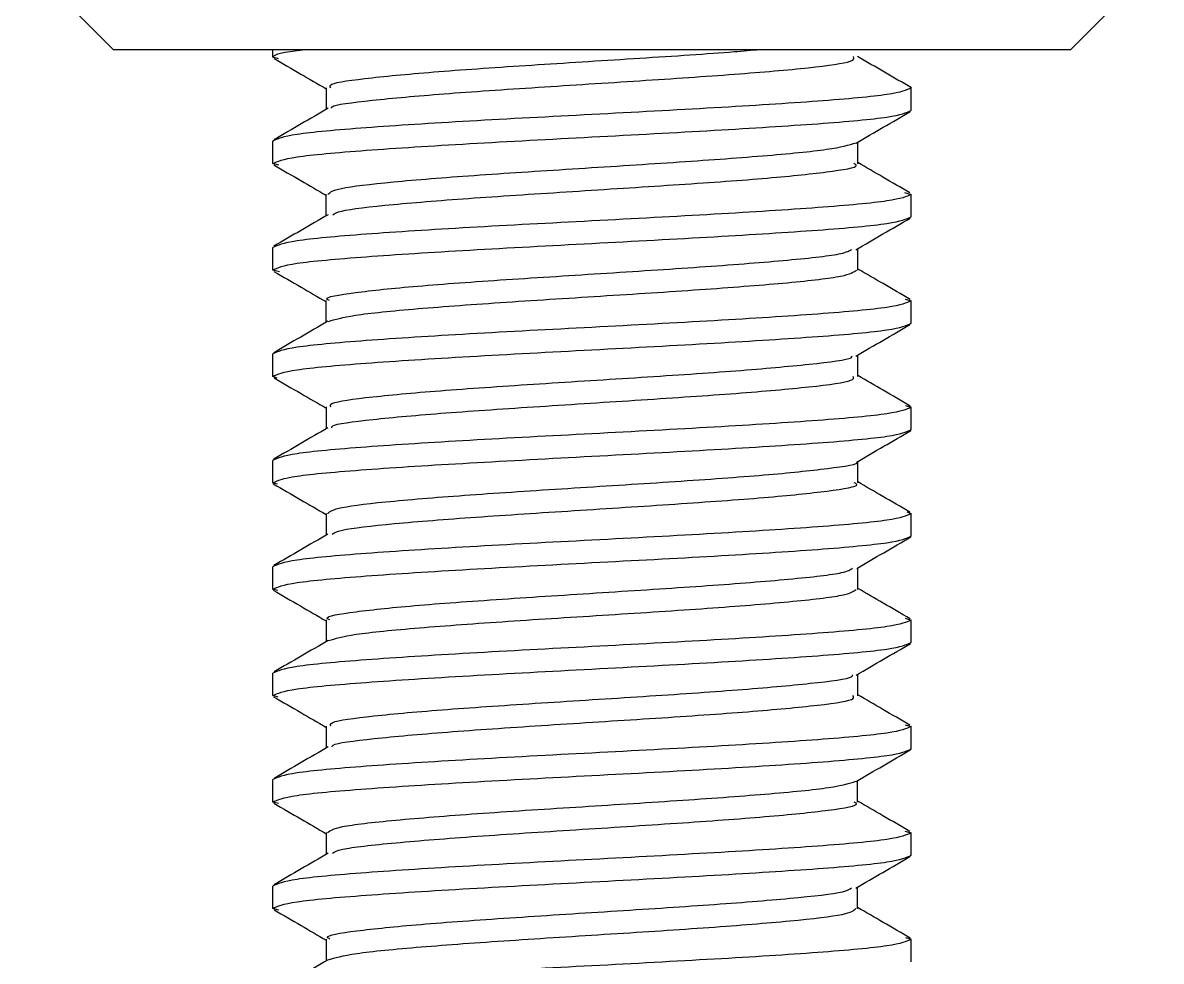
# Model space of a CAD drawing. Header units: millimetres. Extents: x 580 to 1174, y -1119 to -699.
# Drawn here: x 722.34 to 733.04, y -1013.09 to -1004.27 of the extents above; entities that cross this region are included whole.
import ezdxf

# ---------------------------------------------------------------- set-up
doc = ezdxf.new("R2010")
doc.units = ezdxf.units.MM
doc.header["$LTSCALE"] = 0.1
doc.layers.get('0').update_dxf_attribs({"lineweight": 13})

msp = doc.modelspace()

# ---------------------------------------------------------------- linework, layer by layer
at = {"color": 7, "linetype": 'Continuous', "lineweight": 25}
for p, q in [((723.187, -1004.522), (722.337, -1003.672)), ((723.187, -1004.522), (722.337, -1003.672)), ((732.187, -1004.522), (733.037, -1003.672)), ((732.187, -1004.522), (733.037, -1003.672)), ((723.187, -1004.522), (732.187, -1004.522)), ((723.187, -1004.522), (732.187, -1004.522)), ((724.687, -1004.595), (724.687, -1004.522)), ((724.687, -1004.595), (724.687, -1004.522)), ((724.74, -1004.609), (724.687, -1004.595)), ((724.74, -1004.609), (724.687, -1004.595)), ((725.189, -1004.882), (725.189, -1005.086)), ((725.189, -1004.882), (725.189, -1005.086)), ((730.687, -1005.095), (730.687, -1004.884)), ((730.687, -1005.095), (730.687, -1004.884)), ((724.687, -1005.595), (724.687, -1005.384)), ((724.687, -1005.595), (724.687, -1005.384)), ((730.187, -1005.596), (730.187, -1005.392)), ((730.187, -1005.596), (730.187, -1005.392)), ((724.744, -1005.61), (724.687, -1005.595)), ((724.744, -1005.61), (724.687, -1005.595)), ((725.187, -1005.882), (725.187, -1006.086)), ((725.187, -1005.882), (725.187, -1006.086)), ((730.624, -1005.866), (730.687, -1005.884)), ((730.624, -1005.866), (730.687, -1005.884)), ((730.687, -1006.095), (730.687, -1005.884)), ((730.687, -1006.095), (730.687, -1005.884)), ((724.687, -1006.595), (724.687, -1006.384)), ((724.687, -1006.595), (724.687, -1006.384)), ((730.187, -1006.597), (730.187, -1006.392)), ((730.187, -1006.597), (730.187, -1006.392)), ((724.75, -1006.612), (724.687, -1006.595)), ((724.75, -1006.612), (724.687, -1006.595)), ((730.63, -1006.868), (730.687, -1006.884)), ((730.63, -1006.868), (730.687, -1006.884)), ((725.187, -1006.883), (725.187, -1007.087)), ((725.187, -1006.883), (725.187, -1007.087)), ((730.687, -1007.095), (730.687, -1006.884)), ((730.687, -1007.095), (730.687, -1006.884)), ((724.687, -1007.595), (724.687, -1007.384)), ((724.687, -1007.595), (724.687, -1007.384)), ((730.186, -1007.597), (730.186, -1007.393)), ((730.186, -1007.597), (730.186, -1007.393)), ((724.729, -1007.612), (724.687, -1007.595)), ((724.729, -1007.612), (724.687, -1007.595)), ((725.189, -1007.882), (725.189, -1008.087)), ((725.189, -1007.882), (725.189, -1008.087)), ((730.635, -1007.869), (730.687, -1007.884)), ((730.635, -1007.869), (730.687, -1007.884)), ((730.687, -1008.095), (730.687, -1007.884)), ((730.687, -1008.095), (730.687, -1007.884)), ((724.687, -1008.595), (724.687, -1008.384)), ((724.687, -1008.595), (724.687, -1008.384)), ((730.187, -1008.596), (730.187, -1008.392)), ((730.187, -1008.596), (730.187, -1008.392)), ((724.732, -1008.607), (724.687, -1008.595)), ((724.732, -1008.607), (724.687, -1008.595)), ((725.188, -1008.883), (725.188, -1009.087)), ((725.188, -1008.883), (725.188, -1009.087)), ((730.645, -1008.867), (730.687, -1008.884)), ((730.645, -1008.867), (730.687, -1008.884)), ((730.687, -1009.095), (730.687, -1008.884)), ((730.687, -1009.095), (730.687, -1008.884)), ((724.687, -1009.595), (724.687, -1009.384)), ((724.687, -1009.595), (724.687, -1009.384)), ((730.186, -1009.597), (730.186, -1009.393)), ((730.186, -1009.597), (730.186, -1009.393)), ((724.734, -1009.608), (724.687, -1009.595)), ((724.734, -1009.608), (724.687, -1009.595)), ((725.189, -1009.883), (725.189, -1010.087)), ((725.189, -1009.883), (725.189, -1010.087)), ((730.631, -1009.868), (730.687, -1009.884)), ((730.631, -1009.868), (730.687, -1009.884)), ((730.687, -1010.095), (730.687, -1009.884)), ((730.687, -1010.095), (730.687, -1009.884)), ((724.687, -1010.595), (724.687, -1010.384)), ((724.687, -1010.595), (724.687, -1010.384)), ((730.185, -1010.596), (730.185, -1010.393)), ((730.185, -1010.596), (730.185, -1010.393)), ((724.739, -1010.609), (724.687, -1010.595)), ((724.739, -1010.609), (724.687, -1010.595)), ((725.19, -1010.883), (725.19, -1011.086)), ((725.19, -1010.883), (725.19, -1011.086)), ((730.63, -1010.868), (730.687, -1010.884)), ((730.63, -1010.868), (730.687, -1010.884)), ((730.687, -1011.095), (730.687, -1010.884)), ((730.687, -1011.095), (730.687, -1010.884)), ((724.687, -1011.595), (724.687, -1011.384)), ((724.687, -1011.595), (724.687, -1011.384)), ((730.184, -1011.597), (730.184, -1011.393)), ((730.184, -1011.597), (730.184, -1011.393)), ((724.74, -1011.609), (724.687, -1011.595)), ((724.74, -1011.609), (724.687, -1011.595)), ((725.19, -1011.882), (725.19, -1012.086)), ((725.19, -1011.882), (725.19, -1012.086)), ((730.629, -1011.868), (730.687, -1011.884)), ((730.629, -1011.868), (730.687, -1011.884)), ((730.687, -1012.095), (730.687, -1011.884)), ((730.687, -1012.095), (730.687, -1011.884)), ((724.687, -1012.595), (724.687, -1012.384)), ((724.687, -1012.595), (724.687, -1012.384)), ((730.184, -1012.597), (730.184, -1012.393)), ((730.184, -1012.597), (730.184, -1012.393)), ((724.745, -1012.611), (724.687, -1012.595)), ((724.745, -1012.611), (724.687, -1012.595)), ((725.19, -1012.882), (725.19, -1013.086)), ((725.19, -1012.882), (725.19, -1013.086)), ((730.635, -1012.869), (730.687, -1012.884)), ((730.635, -1012.869), (730.687, -1012.884)), ((730.687, -1013.095), (730.687, -1012.884)), ((730.687, -1013.095), (730.687, -1012.884))]:
    msp.add_line(p, q, dxfattribs=at)
for points, knots in [([(724.687, -1004.595), (724.703, -1004.574), (724.722, -1004.55), (724.989, -1004.525), (725.029, -1004.522)], [0, 0, 0, 0, 0.851942, 1, 1, 1, 1]), ([(724.687, -1004.595), (724.703, -1004.574), (724.722, -1004.55), (724.989, -1004.525), (725.029, -1004.522)], [0, 0, 0, 0, 0.851942, 1, 1, 1, 1]), ([(724.696, -1004.606), (724.781, -1004.655), (724.945, -1004.75), (725.109, -1004.846), (725.189, -1004.892)], [0, 0, 0, 0, 0.517583, 1, 1, 1, 1]), ([(724.696, -1004.606), (724.781, -1004.655), (724.945, -1004.75), (725.109, -1004.846), (725.189, -1004.892)], [0, 0, 0, 0, 0.517583, 1, 1, 1, 1]), ([(725.233, -1004.883), (725.225, -1004.871), (725.204, -1004.84), (725.583, -1004.788), (726.258, -1004.726), (727.172, -1004.665), (728.137, -1004.604), (728.886, -1004.556), (729.187, -1004.529), (729.265, -1004.522)], [0, 0, 0, 0, 0.093586, 0.263252, 0.432798, 0.602405, 0.772014, 0.941568, 1, 1, 1, 1]), ([(725.233, -1004.883), (725.225, -1004.871), (725.204, -1004.84), (725.583, -1004.788), (726.258, -1004.726), (727.172, -1004.665), (728.137, -1004.604), (728.886, -1004.556), (729.187, -1004.529), (729.265, -1004.522)], [0, 0, 0, 0, 0.093586, 0.263252, 0.432798, 0.602405, 0.772014, 0.941568, 1, 1, 1, 1]), ([(725.24, -1005.075), (725.239, -1005.07), (725.233, -1005.045), (725.593, -1005), (726.257, -1004.939), (727.17, -1004.878), (728.146, -1004.816), (729.058, -1004.755), (729.764, -1004.694), (730.161, -1004.639), (730.151, -1004.604), (730.146, -1004.589)], [0, 0, 0, 0, 0.028487, 0.154564, 0.280552, 0.406584, 0.532619, 0.658613, 0.784688, 0.910637, 1, 1, 1, 1]), ([(725.24, -1005.075), (725.239, -1005.07), (725.233, -1005.045), (725.593, -1005), (726.257, -1004.939), (727.17, -1004.878), (728.146, -1004.816), (729.058, -1004.755), (729.764, -1004.694), (730.161, -1004.639), (730.151, -1004.604), (730.146, -1004.589)], [0, 0, 0, 0, 0.028487, 0.154564, 0.280552, 0.406584, 0.532619, 0.658613, 0.784688, 0.910637, 1, 1, 1, 1]), ([(730.69, -1004.883), (730.605, -1004.834), (730.436, -1004.736), (730.267, -1004.638), (730.183, -1004.589)], [0, 0, 0, 0, 0.500047, 1, 1, 1, 1]), ([(730.69, -1004.883), (730.605, -1004.834), (730.436, -1004.736), (730.267, -1004.638), (730.183, -1004.589)], [0, 0, 0, 0, 0.500047, 1, 1, 1, 1]), ([(730.687, -1004.884), (730.642, -1004.905), (730.552, -1004.946), (729.858, -1005.009), (728.867, -1005.071), (727.687, -1005.134), (726.508, -1005.196), (725.516, -1005.259), (724.823, -1005.321), (724.732, -1005.363), (724.687, -1005.384)], [0, 0, 0, 0, 0.125, 0.25, 0.375, 0.5, 0.625, 0.75, 0.875, 1, 1, 1, 1]), ([(730.687, -1004.884), (730.642, -1004.905), (730.552, -1004.946), (729.858, -1005.009), (728.867, -1005.071), (727.687, -1005.134), (726.508, -1005.196), (725.516, -1005.259), (724.823, -1005.321), (724.732, -1005.363), (724.687, -1005.384)], [0, 0, 0, 0, 0.125, 0.25, 0.375, 0.5, 0.625, 0.75, 0.875, 1, 1, 1, 1]), ([(724.687, -1005.595), (724.732, -1005.574), (724.823, -1005.532), (725.516, -1005.47), (726.508, -1005.407), (727.687, -1005.345), (728.867, -1005.282), (729.858, -1005.22), (730.552, -1005.157), (730.642, -1005.116), (730.687, -1005.095)], [0, 0, 0, 0, 0.125, 0.25, 0.375, 0.5, 0.625, 0.75, 0.875, 1, 1, 1, 1]), ([(724.687, -1005.595), (724.732, -1005.574), (724.823, -1005.532), (725.516, -1005.47), (726.508, -1005.407), (727.687, -1005.345), (728.867, -1005.282), (729.858, -1005.22), (730.552, -1005.157), (730.642, -1005.116), (730.687, -1005.095)], [0, 0, 0, 0, 0.125, 0.25, 0.375, 0.5, 0.625, 0.75, 0.875, 1, 1, 1, 1]), ([(725.208, -1005.074), (725.123, -1005.124), (724.954, -1005.222), (724.784, -1005.321), (724.699, -1005.37)], [0, 0, 0, 0, 0.499836, 1, 1, 1, 1]), ([(725.208, -1005.074), (725.123, -1005.124), (724.954, -1005.222), (724.784, -1005.321), (724.699, -1005.37)], [0, 0, 0, 0, 0.499836, 1, 1, 1, 1]), ([(730.169, -1005.402), (730.254, -1005.353), (730.424, -1005.254), (730.594, -1005.155), (730.679, -1005.106)], [0, 0, 0, 0, 0.499782, 1, 1, 1, 1]), ([(730.169, -1005.402), (730.254, -1005.353), (730.424, -1005.254), (730.594, -1005.155), (730.679, -1005.106)], [0, 0, 0, 0, 0.499782, 1, 1, 1, 1]), ([(725.205, -1005.882), (725.227, -1005.864), (725.275, -1005.826), (725.778, -1005.767), (726.553, -1005.705), (727.497, -1005.645), (728.471, -1005.583), (729.324, -1005.522), (729.961, -1005.461), (730.101, -1005.42), (730.17, -1005.4)], [0, 0, 0, 0, 0.112119, 0.239293, 0.366164, 0.493358, 0.62021, 0.747416, 0.874259, 1, 1, 1, 1]), ([(725.205, -1005.882), (725.227, -1005.864), (725.275, -1005.826), (725.778, -1005.767), (726.553, -1005.705), (727.497, -1005.645), (728.471, -1005.583), (729.324, -1005.522), (729.961, -1005.461), (730.101, -1005.42), (730.17, -1005.4)], [0, 0, 0, 0, 0.112119, 0.239293, 0.366164, 0.493358, 0.62021, 0.747416, 0.874259, 1, 1, 1, 1]), ([(724.696, -1005.607), (724.781, -1005.656), (724.945, -1005.751), (725.109, -1005.846), (725.187, -1005.892)], [0, 0, 0, 0, 0.519301, 1, 1, 1, 1]), ([(724.696, -1005.607), (724.781, -1005.656), (724.945, -1005.751), (725.109, -1005.846), (725.187, -1005.892)], [0, 0, 0, 0, 0.519301, 1, 1, 1, 1]), ([(725.251, -1006.076), (725.269, -1006.064), (725.316, -1006.032), (725.784, -1005.979), (726.552, -1005.918), (727.499, -1005.857), (728.468, -1005.795), (729.332, -1005.735), (729.928, -1005.673), (730.209, -1005.627), (730.159, -1005.6), (730.148, -1005.595)], [0, 0, 0, 0, 0.0733661, 0.2007019, 0.3277345, 0.4550908, 0.582104, 0.709472, 0.8364766, 0.963847, 1, 1, 1, 1]), ([(725.251, -1006.076), (725.269, -1006.064), (725.316, -1006.032), (725.784, -1005.979), (726.552, -1005.918), (727.499, -1005.857), (728.468, -1005.795), (729.332, -1005.735), (729.928, -1005.673), (730.209, -1005.627), (730.159, -1005.6), (730.148, -1005.595)], [0, 0, 0, 0, 0.0733661, 0.2007019, 0.3277345, 0.4550908, 0.582104, 0.709472, 0.8364766, 0.963847, 1, 1, 1, 1]), ([(730.676, -1005.87), (730.591, -1005.821), (730.428, -1005.726), (730.265, -1005.631), (730.187, -1005.586)], [0, 0, 0, 0, 0.520791, 1, 1, 1, 1]), ([(730.676, -1005.87), (730.591, -1005.821), (730.428, -1005.726), (730.265, -1005.631), (730.187, -1005.586)], [0, 0, 0, 0, 0.520791, 1, 1, 1, 1]), ([(730.687, -1005.884), (730.642, -1005.905), (730.552, -1005.946), (729.858, -1006.009), (728.867, -1006.071), (727.687, -1006.134), (726.508, -1006.196), (725.516, -1006.259), (724.823, -1006.321), (724.732, -1006.363), (724.687, -1006.384)], [0, 0, 0, 0, 0.125, 0.25, 0.375, 0.5, 0.625, 0.75, 0.875, 1, 1, 1, 1]), ([(730.687, -1005.884), (730.642, -1005.905), (730.552, -1005.946), (729.858, -1006.009), (728.867, -1006.071), (727.687, -1006.134), (726.508, -1006.196), (725.516, -1006.259), (724.823, -1006.321), (724.732, -1006.363), (724.687, -1006.384)], [0, 0, 0, 0, 0.125, 0.25, 0.375, 0.5, 0.625, 0.75, 0.875, 1, 1, 1, 1]), ([(724.687, -1006.595), (724.732, -1006.574), (724.823, -1006.532), (725.516, -1006.47), (726.508, -1006.407), (727.687, -1006.345), (728.867, -1006.282), (729.858, -1006.22), (730.552, -1006.157), (730.642, -1006.116), (730.687, -1006.095)], [0, 0, 0, 0, 0.125, 0.25, 0.375, 0.5, 0.625, 0.75, 0.875, 1, 1, 1, 1]), ([(724.687, -1006.595), (724.732, -1006.574), (724.823, -1006.532), (725.516, -1006.47), (726.508, -1006.407), (727.687, -1006.345), (728.867, -1006.282), (729.858, -1006.22), (730.552, -1006.157), (730.642, -1006.116), (730.687, -1006.095)], [0, 0, 0, 0, 0.125, 0.25, 0.375, 0.5, 0.625, 0.75, 0.875, 1, 1, 1, 1]), ([(725.207, -1006.075), (725.123, -1006.124), (724.953, -1006.223), (724.783, -1006.321), (724.697, -1006.371)], [0, 0, 0, 0, 0.499805, 1, 1, 1, 1]), ([(725.207, -1006.075), (725.123, -1006.124), (724.953, -1006.223), (724.783, -1006.321), (724.697, -1006.371)], [0, 0, 0, 0, 0.499805, 1, 1, 1, 1]), ([(730.167, -1006.404), (730.252, -1006.354), (730.422, -1006.256), (730.592, -1006.157), (730.677, -1006.108)], [0, 0, 0, 0, 0.499796, 1, 1, 1, 1]), ([(730.167, -1006.404), (730.252, -1006.354), (730.422, -1006.256), (730.592, -1006.157), (730.677, -1006.108)], [0, 0, 0, 0, 0.499796, 1, 1, 1, 1]), ([(725.22, -1006.883), (725.21, -1006.878), (725.155, -1006.853), (725.427, -1006.807), (726.005, -1006.746), (726.863, -1006.685), (727.831, -1006.624), (728.782, -1006.563), (729.564, -1006.501), (730.048, -1006.448), (730.106, -1006.414), (730.128, -1006.402)], [0, 0, 0, 0, 0.030462, 0.157704, 0.284623, 0.411844, 0.538792, 0.665985, 0.79297, 0.920128, 1, 1, 1, 1]), ([(725.22, -1006.883), (725.21, -1006.878), (725.155, -1006.853), (725.427, -1006.807), (726.005, -1006.746), (726.863, -1006.685), (727.831, -1006.624), (728.782, -1006.563), (729.564, -1006.501), (730.048, -1006.448), (730.106, -1006.414), (730.128, -1006.402)], [0, 0, 0, 0, 0.030462, 0.157704, 0.284623, 0.411844, 0.538792, 0.665985, 0.79297, 0.920128, 1, 1, 1, 1]), ([(724.698, -1006.608), (724.783, -1006.658), (724.946, -1006.752), (725.109, -1006.847), (725.187, -1006.892)], [0, 0, 0, 0, 0.52129, 1, 1, 1, 1]), ([(724.698, -1006.608), (724.783, -1006.658), (724.946, -1006.752), (725.109, -1006.847), (725.187, -1006.892)], [0, 0, 0, 0, 0.52129, 1, 1, 1, 1]), ([(725.211, -1007.078), (725.273, -1007.059), (725.401, -1007.019), (726.016, -1006.958), (726.861, -1006.897), (727.832, -1006.836), (728.78, -1006.775), (729.566, -1006.714), (730.088, -1006.654), (730.147, -1006.614), (730.176, -1006.595)], [0, 0, 0, 0, 0.1209621, 0.2475749, 0.3744897, 0.5011317, 0.628018, 0.754697, 0.8815481, 1, 1, 1, 1]), ([(725.211, -1007.078), (725.273, -1007.059), (725.401, -1007.019), (726.016, -1006.958), (726.861, -1006.897), (727.832, -1006.836), (728.78, -1006.775), (729.566, -1006.714), (730.088, -1006.654), (730.147, -1006.614), (730.176, -1006.595)], [0, 0, 0, 0, 0.1209621, 0.2475749, 0.3744897, 0.5011317, 0.628018, 0.754697, 0.8815481, 1, 1, 1, 1]), ([(730.678, -1006.872), (730.593, -1006.822), (730.43, -1006.727), (730.266, -1006.632), (730.187, -1006.587)], [0, 0, 0, 0, 0.519525, 1, 1, 1, 1]), ([(730.678, -1006.872), (730.593, -1006.822), (730.43, -1006.727), (730.266, -1006.632), (730.187, -1006.587)], [0, 0, 0, 0, 0.519525, 1, 1, 1, 1]), ([(730.687, -1006.884), (730.642, -1006.905), (730.552, -1006.946), (729.858, -1007.009), (728.867, -1007.071), (727.687, -1007.134), (726.508, -1007.196), (725.516, -1007.259), (724.823, -1007.321), (724.732, -1007.363), (724.687, -1007.384)], [0, 0, 0, 0, 0.125, 0.25, 0.375, 0.5, 0.625, 0.75, 0.875, 1, 1, 1, 1]), ([(730.687, -1006.884), (730.642, -1006.905), (730.552, -1006.946), (729.858, -1007.009), (728.867, -1007.071), (727.687, -1007.134), (726.508, -1007.196), (725.516, -1007.259), (724.823, -1007.321), (724.732, -1007.363), (724.687, -1007.384)], [0, 0, 0, 0, 0.125, 0.25, 0.375, 0.5, 0.625, 0.75, 0.875, 1, 1, 1, 1]), ([(725.205, -1007.077), (725.12, -1007.126), (724.95, -1007.225), (724.78, -1007.323), (724.695, -1007.373)], [0, 0, 0, 0, 0.499783, 1, 1, 1, 1]), ([(725.205, -1007.077), (725.12, -1007.126), (724.95, -1007.225), (724.78, -1007.323), (724.695, -1007.373)], [0, 0, 0, 0, 0.499783, 1, 1, 1, 1]), ([(724.687, -1007.595), (724.732, -1007.574), (724.823, -1007.533), (725.516, -1007.47), (726.508, -1007.407), (727.687, -1007.345), (728.867, -1007.282), (729.858, -1007.22), (730.552, -1007.157), (730.642, -1007.116), (730.687, -1007.095)], [0, 0, 0, 0, 0.125, 0.25, 0.375, 0.5, 0.625, 0.75, 0.875, 1, 1, 1, 1]), ([(724.687, -1007.595), (724.732, -1007.574), (724.823, -1007.533), (725.516, -1007.47), (726.508, -1007.407), (727.687, -1007.345), (728.867, -1007.282), (729.858, -1007.22), (730.552, -1007.157), (730.642, -1007.116), (730.687, -1007.095)], [0, 0, 0, 0, 0.125, 0.25, 0.375, 0.5, 0.625, 0.75, 0.875, 1, 1, 1, 1]), ([(730.166, -1007.404), (730.251, -1007.355), (730.421, -1007.256), (730.591, -1007.158), (730.676, -1007.109)], [0, 0, 0, 0, 0.499835, 1, 1, 1, 1]), ([(730.166, -1007.404), (730.251, -1007.355), (730.421, -1007.256), (730.591, -1007.158), (730.676, -1007.109)], [0, 0, 0, 0, 0.499835, 1, 1, 1, 1]), ([(725.232, -1007.883), (725.227, -1007.871), (725.212, -1007.839), (725.585, -1007.787), (726.277, -1007.725), (727.183, -1007.664), (728.161, -1007.603), (729.079, -1007.542), (729.76, -1007.48), (730.132, -1007.434), (730.132, -1007.408), (730.132, -1007.403)], [0, 0, 0, 0, 0.0728733, 0.2003855, 0.3278528, 0.45541, 0.5828336, 0.7104286, 0.8378116, 0.9654386, 1, 1, 1, 1]), ([(725.232, -1007.883), (725.227, -1007.871), (725.212, -1007.839), (725.585, -1007.787), (726.277, -1007.725), (727.183, -1007.664), (728.161, -1007.603), (729.079, -1007.542), (729.76, -1007.48), (730.132, -1007.434), (730.132, -1007.408), (730.132, -1007.403)], [0, 0, 0, 0, 0.0728733, 0.2003855, 0.3278528, 0.45541, 0.5828336, 0.7104286, 0.8378116, 0.9654386, 1, 1, 1, 1]), ([(724.699, -1007.609), (724.784, -1007.658), (724.947, -1007.753), (725.11, -1007.847), (725.189, -1007.893)], [0, 0, 0, 0, 0.519992, 1, 1, 1, 1]), ([(724.699, -1007.609), (724.784, -1007.658), (724.947, -1007.753), (725.11, -1007.847), (725.189, -1007.893)], [0, 0, 0, 0, 0.519992, 1, 1, 1, 1]), ([(725.242, -1008.078), (725.241, -1008.072), (725.238, -1008.046), (725.593, -1007.999), (726.276, -1007.938), (727.184, -1007.877), (728.161, -1007.815), (729.076, -1007.754), (729.766, -1007.693), (730.159, -1007.64), (730.146, -1007.607), (730.141, -1007.595)], [0, 0, 0, 0, 0.037057, 0.163836, 0.29057, 0.417393, 0.544083, 0.670944, 0.797594, 0.924487, 1, 1, 1, 1]), ([(725.242, -1008.078), (725.241, -1008.072), (725.238, -1008.046), (725.593, -1007.999), (726.276, -1007.938), (727.184, -1007.877), (728.161, -1007.815), (729.076, -1007.754), (729.766, -1007.693), (730.159, -1007.64), (730.146, -1007.607), (730.141, -1007.595)], [0, 0, 0, 0, 0.037057, 0.163836, 0.29057, 0.417393, 0.544083, 0.670944, 0.797594, 0.924487, 1, 1, 1, 1]), ([(730.679, -1007.873), (730.594, -1007.824), (730.43, -1007.728), (730.266, -1007.633), (730.186, -1007.587)], [0, 0, 0, 0, 0.517521, 1, 1, 1, 1]), ([(730.679, -1007.873), (730.594, -1007.824), (730.43, -1007.728), (730.266, -1007.633), (730.186, -1007.587)], [0, 0, 0, 0, 0.517521, 1, 1, 1, 1]), ([(730.687, -1007.884), (730.642, -1007.905), (730.552, -1007.946), (729.858, -1008.009), (728.867, -1008.071), (727.687, -1008.134), (726.508, -1008.196), (725.516, -1008.259), (724.823, -1008.321), (724.732, -1008.363), (724.687, -1008.384)], [0, 0, 0, 0, 0.125, 0.25, 0.375, 0.5, 0.625, 0.75, 0.875, 1, 1, 1, 1]), ([(730.687, -1007.884), (730.642, -1007.905), (730.552, -1007.946), (729.858, -1008.009), (728.867, -1008.071), (727.687, -1008.134), (726.508, -1008.196), (725.516, -1008.259), (724.823, -1008.321), (724.732, -1008.363), (724.687, -1008.384)], [0, 0, 0, 0, 0.125, 0.25, 0.375, 0.5, 0.625, 0.75, 0.875, 1, 1, 1, 1]), ([(724.687, -1008.595), (724.732, -1008.574), (724.823, -1008.532), (725.516, -1008.47), (726.508, -1008.408), (727.687, -1008.345), (728.867, -1008.282), (729.858, -1008.22), (730.552, -1008.157), (730.642, -1008.116), (730.687, -1008.095)], [0, 0, 0, 0, 0.125, 0.25, 0.375, 0.5, 0.625, 0.75, 0.875, 1, 1, 1, 1]), ([(724.687, -1008.595), (724.732, -1008.574), (724.823, -1008.532), (725.516, -1008.47), (726.508, -1008.408), (727.687, -1008.345), (728.867, -1008.282), (729.858, -1008.22), (730.552, -1008.157), (730.642, -1008.116), (730.687, -1008.095)], [0, 0, 0, 0, 0.125, 0.25, 0.375, 0.5, 0.625, 0.75, 0.875, 1, 1, 1, 1]), ([(725.205, -1008.077), (725.12, -1008.127), (724.951, -1008.225), (724.781, -1008.324), (724.696, -1008.373)], [0, 0, 0, 0, 0.49978, 1, 1, 1, 1]), ([(725.205, -1008.077), (725.12, -1008.127), (724.951, -1008.225), (724.781, -1008.324), (724.696, -1008.373)], [0, 0, 0, 0, 0.49978, 1, 1, 1, 1]), ([(730.175, -1008.4), (730.26, -1008.35), (730.429, -1008.252), (730.599, -1008.153), (730.684, -1008.104)], [0, 0, 0, 0, 0.499842, 1, 1, 1, 1]), ([(730.175, -1008.4), (730.26, -1008.35), (730.429, -1008.252), (730.599, -1008.153), (730.684, -1008.104)], [0, 0, 0, 0, 0.499842, 1, 1, 1, 1]), ([(725.2, -1008.883), (725.225, -1008.864), (725.277, -1008.825), (725.788, -1008.766), (726.569, -1008.704), (727.517, -1008.643), (728.484, -1008.582), (729.353, -1008.521), (729.924, -1008.46), (730.207, -1008.419), (730.176, -1008.398), (730.176, -1008.398)], [0, 0, 0, 0, 0.115988, 0.242, 0.368145, 0.4942, 0.6203, 0.746402, 0.872464, 0.998605, 1, 1, 1, 1]), ([(725.2, -1008.883), (725.225, -1008.864), (725.277, -1008.825), (725.788, -1008.766), (726.569, -1008.704), (727.517, -1008.643), (728.484, -1008.582), (729.353, -1008.521), (729.924, -1008.46), (730.207, -1008.419), (730.176, -1008.398), (730.176, -1008.398)], [0, 0, 0, 0, 0.115988, 0.242, 0.368145, 0.4942, 0.6203, 0.746402, 0.872464, 0.998605, 1, 1, 1, 1]), ([(724.69, -1008.603), (724.775, -1008.653), (724.941, -1008.749), (725.107, -1008.845), (725.188, -1008.893)], [0, 0, 0, 0, 0.511611, 1, 1, 1, 1]), ([(724.69, -1008.603), (724.775, -1008.653), (724.941, -1008.749), (725.107, -1008.845), (725.188, -1008.893)], [0, 0, 0, 0, 0.511611, 1, 1, 1, 1]), ([(725.245, -1009.078), (725.265, -1009.065), (725.316, -1009.032), (725.794, -1008.978), (726.569, -1008.917), (727.517, -1008.856), (728.484, -1008.794), (729.349, -1008.733), (729.932, -1008.672), (730.215, -1008.626), (730.162, -1008.6), (730.151, -1008.595)], [0, 0, 0, 0, 0.080566, 0.207103, 0.333772, 0.460353, 0.586977, 0.713604, 0.84019, 0.966857, 1, 1, 1, 1]), ([(725.245, -1009.078), (725.265, -1009.065), (725.316, -1009.032), (725.794, -1008.978), (726.569, -1008.917), (727.517, -1008.856), (728.484, -1008.794), (729.349, -1008.733), (729.932, -1008.672), (730.215, -1008.626), (730.162, -1008.6), (730.151, -1008.595)], [0, 0, 0, 0, 0.080566, 0.207103, 0.333772, 0.460353, 0.586977, 0.713604, 0.84019, 0.966857, 1, 1, 1, 1]), ([(730.675, -1008.87), (730.59, -1008.821), (730.427, -1008.727), (730.264, -1008.632), (730.187, -1008.587)], [0, 0, 0, 0, 0.523758, 1, 1, 1, 1]), ([(730.675, -1008.87), (730.59, -1008.821), (730.427, -1008.727), (730.264, -1008.632), (730.187, -1008.587)], [0, 0, 0, 0, 0.523758, 1, 1, 1, 1]), ([(730.687, -1008.884), (730.642, -1008.905), (730.552, -1008.946), (729.858, -1009.009), (728.867, -1009.071), (727.687, -1009.134), (726.508, -1009.196), (725.516, -1009.259), (724.823, -1009.321), (724.732, -1009.363), (724.687, -1009.384)], [0, 0, 0, 0, 0.125, 0.25, 0.375, 0.5, 0.625, 0.75, 0.875, 1, 1, 1, 1]), ([(730.687, -1008.884), (730.642, -1008.905), (730.552, -1008.946), (729.858, -1009.009), (728.867, -1009.071), (727.687, -1009.134), (726.508, -1009.196), (725.516, -1009.259), (724.823, -1009.321), (724.732, -1009.363), (724.687, -1009.384)], [0, 0, 0, 0, 0.125, 0.25, 0.375, 0.5, 0.625, 0.75, 0.875, 1, 1, 1, 1]), ([(724.687, -1009.595), (724.732, -1009.574), (724.823, -1009.533), (725.516, -1009.47), (726.508, -1009.407), (727.687, -1009.345), (728.867, -1009.283), (729.858, -1009.22), (730.552, -1009.157), (730.642, -1009.116), (730.687, -1009.095)], [0, 0, 0, 0, 0.125, 0.25, 0.375, 0.5, 0.625, 0.75, 0.875, 1, 1, 1, 1]), ([(724.687, -1009.595), (724.732, -1009.574), (724.823, -1009.533), (725.516, -1009.47), (726.508, -1009.407), (727.687, -1009.345), (728.867, -1009.283), (729.858, -1009.22), (730.552, -1009.157), (730.642, -1009.116), (730.687, -1009.095)], [0, 0, 0, 0, 0.125, 0.25, 0.375, 0.5, 0.625, 0.75, 0.875, 1, 1, 1, 1]), ([(725.205, -1009.077), (725.12, -1009.126), (724.95, -1009.225), (724.781, -1009.323), (724.696, -1009.373)], [0, 0, 0, 0, 0.49985, 1, 1, 1, 1]), ([(725.205, -1009.077), (725.12, -1009.126), (724.95, -1009.225), (724.781, -1009.323), (724.696, -1009.373)], [0, 0, 0, 0, 0.49985, 1, 1, 1, 1]), ([(730.175, -1009.399), (730.26, -1009.35), (730.429, -1009.251), (730.599, -1009.153), (730.684, -1009.103)], [0, 0, 0, 0, 0.499845, 1, 1, 1, 1]), ([(730.175, -1009.399), (730.26, -1009.35), (730.429, -1009.251), (730.599, -1009.153), (730.684, -1009.103)], [0, 0, 0, 0, 0.499845, 1, 1, 1, 1]), ([(725.222, -1009.883), (725.212, -1009.878), (725.161, -1009.852), (725.43, -1009.806), (726.022, -1009.745), (726.879, -1009.684), (727.849, -1009.622), (728.8, -1009.561), (729.573, -1009.5), (730.065, -1009.445), (730.117, -1009.411), (730.137, -1009.397)], [0, 0, 0, 0, 0.0320147, 0.1581385, 0.2840193, 0.4101715, 0.5360233, 0.6621956, 0.788028, 0.9142119, 1, 1, 1, 1]), ([(725.222, -1009.883), (725.212, -1009.878), (725.161, -1009.852), (725.43, -1009.806), (726.022, -1009.745), (726.879, -1009.684), (727.849, -1009.622), (728.8, -1009.561), (729.573, -1009.5), (730.065, -1009.445), (730.117, -1009.411), (730.137, -1009.397)], [0, 0, 0, 0, 0.0320147, 0.1581385, 0.2840193, 0.4101715, 0.5360233, 0.6621956, 0.788028, 0.9142119, 1, 1, 1, 1]), ([(724.692, -1009.604), (724.777, -1009.653), (724.942, -1009.749), (725.108, -1009.846), (725.189, -1009.893)], [0, 0, 0, 0, 0.511972, 1, 1, 1, 1]), ([(724.692, -1009.604), (724.777, -1009.653), (724.942, -1009.749), (725.108, -1009.846), (725.189, -1009.893)], [0, 0, 0, 0, 0.511972, 1, 1, 1, 1]), ([(725.211, -1010.078), (725.274, -1010.058), (725.404, -1010.018), (726.033, -1009.957), (726.877, -1009.896), (727.85, -1009.835), (728.798, -1009.774), (729.575, -1009.712), (730.094, -1009.653), (730.146, -1009.614), (730.17, -1009.596)], [0, 0, 0, 0, 0.12276, 0.249623, 0.37676, 0.503594, 0.630751, 0.757566, 0.884735, 1, 1, 1, 1]), ([(725.211, -1010.078), (725.274, -1010.058), (725.404, -1010.018), (726.033, -1009.957), (726.877, -1009.896), (727.85, -1009.835), (728.798, -1009.774), (729.575, -1009.712), (730.094, -1009.653), (730.146, -1009.614), (730.17, -1009.596)], [0, 0, 0, 0, 0.12276, 0.249623, 0.37676, 0.503594, 0.630751, 0.757566, 0.884735, 1, 1, 1, 1]), ([(730.677, -1009.872), (730.592, -1009.823), (730.428, -1009.728), (730.265, -1009.633), (730.186, -1009.587)], [0, 0, 0, 0, 0.518222, 1, 1, 1, 1]), ([(730.677, -1009.872), (730.592, -1009.823), (730.428, -1009.728), (730.265, -1009.633), (730.186, -1009.587)], [0, 0, 0, 0, 0.518222, 1, 1, 1, 1]), ([(730.687, -1009.884), (730.642, -1009.905), (730.552, -1009.946), (729.858, -1010.009), (728.867, -1010.071), (727.687, -1010.134), (726.508, -1010.196), (725.516, -1010.259), (724.823, -1010.321), (724.732, -1010.363), (724.687, -1010.384)], [0, 0, 0, 0, 0.125, 0.25, 0.375, 0.5, 0.625, 0.75, 0.875, 1, 1, 1, 1]), ([(730.687, -1009.884), (730.642, -1009.905), (730.552, -1009.946), (729.858, -1010.009), (728.867, -1010.071), (727.687, -1010.134), (726.508, -1010.196), (725.516, -1010.259), (724.823, -1010.321), (724.732, -1010.363), (724.687, -1010.384)], [0, 0, 0, 0, 0.125, 0.25, 0.375, 0.5, 0.625, 0.75, 0.875, 1, 1, 1, 1]), ([(725.207, -1010.076), (725.123, -1010.126), (724.953, -1010.224), (724.784, -1010.322), (724.699, -1010.372)], [0, 0, 0, 0, 0.499859, 1, 1, 1, 1]), ([(725.207, -1010.076), (725.123, -1010.126), (724.953, -1010.224), (724.784, -1010.322), (724.699, -1010.372)], [0, 0, 0, 0, 0.499859, 1, 1, 1, 1]), ([(724.687, -1010.595), (724.732, -1010.574), (724.823, -1010.532), (725.516, -1010.47), (726.508, -1010.408), (727.687, -1010.345), (728.867, -1010.282), (729.858, -1010.22), (730.552, -1010.157), (730.642, -1010.116), (730.687, -1010.095)], [0, 0, 0, 0, 0.125, 0.25, 0.375, 0.5, 0.625, 0.75, 0.875, 1, 1, 1, 1]), ([(724.687, -1010.595), (724.732, -1010.574), (724.823, -1010.532), (725.516, -1010.47), (726.508, -1010.408), (727.687, -1010.345), (728.867, -1010.282), (729.858, -1010.22), (730.552, -1010.157), (730.642, -1010.116), (730.687, -1010.095)], [0, 0, 0, 0, 0.125, 0.25, 0.375, 0.5, 0.625, 0.75, 0.875, 1, 1, 1, 1]), ([(730.171, -1010.401), (730.256, -1010.351), (730.426, -1010.253), (730.596, -1010.154), (730.681, -1010.105)], [0, 0, 0, 0, 0.499826, 1, 1, 1, 1]), ([(730.171, -1010.401), (730.256, -1010.351), (730.426, -1010.253), (730.596, -1010.154), (730.681, -1010.105)], [0, 0, 0, 0, 0.499826, 1, 1, 1, 1]), ([(725.232, -1010.883), (725.227, -1010.871), (725.213, -1010.838), (725.597, -1010.785), (726.291, -1010.724), (727.202, -1010.663), (728.178, -1010.602), (729.094, -1010.54), (729.771, -1010.479), (730.142, -1010.432), (730.136, -1010.405), (730.135, -1010.399)], [0, 0, 0, 0, 0.0749985, 0.2012745, 0.3278913, 0.4541866, 0.5807831, 0.7071073, 0.8336753, 0.9600365, 1, 1, 1, 1]), ([(725.232, -1010.883), (725.227, -1010.871), (725.213, -1010.838), (725.597, -1010.785), (726.291, -1010.724), (727.202, -1010.663), (728.178, -1010.602), (729.094, -1010.54), (729.771, -1010.479), (730.142, -1010.432), (730.136, -1010.405), (730.135, -1010.399)], [0, 0, 0, 0, 0.0749985, 0.2012745, 0.3278913, 0.4541866, 0.5807831, 0.7071073, 0.8336753, 0.9600365, 1, 1, 1, 1]), ([(724.695, -1010.605), (724.78, -1010.655), (724.945, -1010.75), (725.11, -1010.846), (725.19, -1010.893)], [0, 0, 0, 0, 0.514781, 1, 1, 1, 1]), ([(724.695, -1010.605), (724.78, -1010.655), (724.945, -1010.75), (725.11, -1010.846), (725.19, -1010.893)], [0, 0, 0, 0, 0.514781, 1, 1, 1, 1]), ([(725.243, -1011.077), (725.243, -1011.071), (725.242, -1011.045), (725.606, -1010.998), (726.29, -1010.937), (727.203, -1010.875), (728.178, -1010.814), (729.092, -1010.753), (729.776, -1010.692), (730.164, -1010.639), (730.147, -1010.607), (730.14, -1010.595)], [0, 0, 0, 0, 0.0372224, 0.1640729, 0.2912663, 0.4181363, 0.545309, 0.6722084, 0.7993526, 0.926289, 1, 1, 1, 1]), ([(725.243, -1011.077), (725.243, -1011.071), (725.242, -1011.045), (725.606, -1010.998), (726.29, -1010.937), (727.203, -1010.875), (728.178, -1010.814), (729.092, -1010.753), (729.776, -1010.692), (730.164, -1010.639), (730.147, -1010.607), (730.14, -1010.595)], [0, 0, 0, 0, 0.0372224, 0.1640729, 0.2912663, 0.4181363, 0.545309, 0.6722084, 0.7993526, 0.926289, 1, 1, 1, 1]), ([(730.676, -1010.872), (730.591, -1010.823), (730.427, -1010.728), (730.263, -1010.632), (730.185, -1010.587)], [0, 0, 0, 0, 0.518181, 1, 1, 1, 1]), ([(730.676, -1010.872), (730.591, -1010.823), (730.427, -1010.728), (730.263, -1010.632), (730.185, -1010.587)], [0, 0, 0, 0, 0.518181, 1, 1, 1, 1]), ([(730.687, -1010.884), (730.642, -1010.905), (730.552, -1010.946), (729.858, -1011.009), (728.867, -1011.071), (727.687, -1011.134), (726.508, -1011.196), (725.516, -1011.259), (724.823, -1011.321), (724.732, -1011.363), (724.687, -1011.384)], [0, 0, 0, 0, 0.125, 0.25, 0.375, 0.5, 0.625, 0.75, 0.875, 1, 1, 1, 1]), ([(730.687, -1010.884), (730.642, -1010.905), (730.552, -1010.946), (729.858, -1011.009), (728.867, -1011.071), (727.687, -1011.134), (726.508, -1011.196), (725.516, -1011.259), (724.823, -1011.321), (724.732, -1011.363), (724.687, -1011.384)], [0, 0, 0, 0, 0.125, 0.25, 0.375, 0.5, 0.625, 0.75, 0.875, 1, 1, 1, 1]), ([(724.687, -1011.595), (724.732, -1011.574), (724.823, -1011.532), (725.516, -1011.47), (726.508, -1011.407), (727.687, -1011.345), (728.867, -1011.283), (729.858, -1011.22), (730.552, -1011.157), (730.642, -1011.116), (730.687, -1011.095)], [0, 0, 0, 0, 0.125, 0.25, 0.375, 0.5, 0.625, 0.75, 0.875, 1, 1, 1, 1]), ([(724.687, -1011.595), (724.732, -1011.574), (724.823, -1011.532), (725.516, -1011.47), (726.508, -1011.407), (727.687, -1011.345), (728.867, -1011.283), (729.858, -1011.22), (730.552, -1011.157), (730.642, -1011.116), (730.687, -1011.095)], [0, 0, 0, 0, 0.125, 0.25, 0.375, 0.5, 0.625, 0.75, 0.875, 1, 1, 1, 1]), ([(725.208, -1011.076), (725.123, -1011.125), (724.953, -1011.224), (724.784, -1011.323), (724.699, -1011.372)], [0, 0, 0, 0, 0.499853, 1, 1, 1, 1]), ([(725.208, -1011.076), (725.123, -1011.125), (724.953, -1011.224), (724.784, -1011.323), (724.699, -1011.372)], [0, 0, 0, 0, 0.499853, 1, 1, 1, 1]), ([(730.169, -1011.402), (730.254, -1011.352), (730.423, -1011.253), (730.593, -1011.155), (730.678, -1011.106)], [0, 0, 0, 0, 0.499809, 1, 1, 1, 1]), ([(730.169, -1011.402), (730.254, -1011.352), (730.423, -1011.253), (730.593, -1011.155), (730.678, -1011.106)], [0, 0, 0, 0, 0.499809, 1, 1, 1, 1]), ([(725.201, -1011.882), (725.225, -1011.864), (725.276, -1011.824), (725.805, -1011.765), (726.581, -1011.703), (727.532, -1011.642), (728.505, -1011.581), (729.348, -1011.52), (729.978, -1011.459), (730.105, -1011.419), (730.168, -1011.399)], [0, 0, 0, 0, 0.117052, 0.243689, 0.370324, 0.496914, 0.623593, 0.75014, 0.876856, 1, 1, 1, 1]), ([(725.201, -1011.882), (725.225, -1011.864), (725.276, -1011.824), (725.805, -1011.765), (726.581, -1011.703), (727.532, -1011.642), (728.505, -1011.581), (729.348, -1011.52), (729.978, -1011.459), (730.105, -1011.419), (730.168, -1011.399)], [0, 0, 0, 0, 0.117052, 0.243689, 0.370324, 0.496914, 0.623593, 0.75014, 0.876856, 1, 1, 1, 1]), ([(724.697, -1011.606), (724.782, -1011.655), (724.946, -1011.75), (725.111, -1011.846), (725.19, -1011.892)], [0, 0, 0, 0, 0.516332, 1, 1, 1, 1]), ([(724.697, -1011.606), (724.782, -1011.655), (724.946, -1011.75), (725.111, -1011.846), (725.19, -1011.892)], [0, 0, 0, 0, 0.516332, 1, 1, 1, 1]), ([(725.249, -1012.076), (725.268, -1012.064), (725.319, -1012.031), (725.811, -1011.977), (726.58, -1011.916), (727.534, -1011.855), (728.502, -1011.793), (729.356, -1011.732), (729.946, -1011.671), (730.212, -1011.625), (730.161, -1011.6), (730.152, -1011.595)], [0, 0, 0, 0, 0.0793291, 0.2065501, 0.3337685, 0.4609425, 0.5882059, 0.7153362, 0.8426375, 0.9697274, 1, 1, 1, 1]), ([(725.249, -1012.076), (725.268, -1012.064), (725.319, -1012.031), (725.811, -1011.977), (726.58, -1011.916), (727.534, -1011.855), (728.502, -1011.793), (729.356, -1011.732), (729.946, -1011.671), (730.212, -1011.625), (730.161, -1011.6), (730.152, -1011.595)], [0, 0, 0, 0, 0.0793291, 0.2065501, 0.3337685, 0.4609425, 0.5882059, 0.7153362, 0.8426375, 0.9697274, 1, 1, 1, 1]), ([(730.676, -1011.872), (730.591, -1011.822), (730.427, -1011.727), (730.263, -1011.632), (730.184, -1011.586)], [0, 0, 0, 0, 0.517822, 1, 1, 1, 1]), ([(730.676, -1011.872), (730.591, -1011.822), (730.427, -1011.727), (730.263, -1011.632), (730.184, -1011.586)], [0, 0, 0, 0, 0.517822, 1, 1, 1, 1]), ([(730.687, -1011.884), (730.642, -1011.905), (730.552, -1011.946), (729.858, -1012.009), (728.867, -1012.071), (727.687, -1012.134), (726.508, -1012.196), (725.516, -1012.259), (724.823, -1012.321), (724.732, -1012.363), (724.687, -1012.384)], [0, 0, 0, 0, 0.125, 0.25, 0.375, 0.5, 0.625, 0.75, 0.875, 1, 1, 1, 1]), ([(730.687, -1011.884), (730.642, -1011.905), (730.552, -1011.946), (729.858, -1012.009), (728.867, -1012.071), (727.687, -1012.134), (726.508, -1012.196), (725.516, -1012.259), (724.823, -1012.321), (724.732, -1012.363), (724.687, -1012.384)], [0, 0, 0, 0, 0.125, 0.25, 0.375, 0.5, 0.625, 0.75, 0.875, 1, 1, 1, 1]), ([(724.687, -1012.595), (724.732, -1012.574), (724.823, -1012.532), (725.516, -1012.47), (726.508, -1012.407), (727.687, -1012.345), (728.867, -1012.282), (729.858, -1012.22), (730.552, -1012.158), (730.642, -1012.116), (730.687, -1012.095)], [0, 0, 0, 0, 0.125, 0.25, 0.375, 0.5, 0.625, 0.75, 0.875, 1, 1, 1, 1]), ([(724.687, -1012.595), (724.732, -1012.574), (724.823, -1012.532), (725.516, -1012.47), (726.508, -1012.407), (727.687, -1012.345), (728.867, -1012.282), (729.858, -1012.22), (730.552, -1012.158), (730.642, -1012.116), (730.687, -1012.095)], [0, 0, 0, 0, 0.125, 0.25, 0.375, 0.5, 0.625, 0.75, 0.875, 1, 1, 1, 1]), ([(725.208, -1012.076), (725.123, -1012.125), (724.953, -1012.223), (724.784, -1012.322), (724.699, -1012.371)], [0, 0, 0, 0, 0.499852, 1, 1, 1, 1]), ([(725.208, -1012.076), (725.123, -1012.125), (724.953, -1012.223), (724.784, -1012.322), (724.699, -1012.371)], [0, 0, 0, 0, 0.499852, 1, 1, 1, 1]), ([(730.167, -1012.403), (730.252, -1012.354), (730.421, -1012.255), (730.591, -1012.157), (730.676, -1012.107)], [0, 0, 0, 0, 0.499854, 1, 1, 1, 1]), ([(730.167, -1012.403), (730.252, -1012.354), (730.421, -1012.255), (730.591, -1012.157), (730.676, -1012.107)], [0, 0, 0, 0, 0.499854, 1, 1, 1, 1]), ([(725.223, -1012.882), (725.213, -1012.877), (725.164, -1012.851), (725.438, -1012.805), (726.037, -1012.744), (726.896, -1012.683), (727.866, -1012.621), (728.818, -1012.56), (729.582, -1012.499), (730.064, -1012.446), (730.109, -1012.413), (730.126, -1012.401)], [0, 0, 0, 0, 0.033639, 0.160706, 0.287983, 0.41509, 0.54233, 0.66948, 0.796675, 0.923872, 1, 1, 1, 1]), ([(725.223, -1012.882), (725.213, -1012.877), (725.164, -1012.851), (725.438, -1012.805), (726.037, -1012.744), (726.896, -1012.683), (727.866, -1012.621), (728.818, -1012.56), (729.582, -1012.499), (730.064, -1012.446), (730.109, -1012.413), (730.126, -1012.401)], [0, 0, 0, 0, 0.033639, 0.160706, 0.287983, 0.41509, 0.54233, 0.66948, 0.796675, 0.923872, 1, 1, 1, 1]), ([(724.699, -1012.607), (724.784, -1012.656), (724.947, -1012.751), (725.111, -1012.847), (725.19, -1012.893)], [0, 0, 0, 0, 0.517545, 1, 1, 1, 1]), ([(724.699, -1012.607), (724.784, -1012.656), (724.947, -1012.751), (725.111, -1012.847), (725.19, -1012.893)], [0, 0, 0, 0, 0.517545, 1, 1, 1, 1]), ([(725.205, -1013.078), (725.272, -1013.058), (725.407, -1013.017), (726.047, -1012.956), (726.894, -1012.895), (727.867, -1012.834), (728.816, -1012.773), (729.585, -1012.711), (730.102, -1012.652), (730.147, -1012.614), (730.168, -1012.595)], [0, 0, 0, 0, 0.125875, 0.252663, 0.379281, 0.506032, 0.632693, 0.759398, 0.886106, 1, 1, 1, 1]), ([(725.205, -1013.078), (725.272, -1013.058), (725.407, -1013.017), (726.047, -1012.956), (726.894, -1012.895), (727.867, -1012.834), (728.816, -1012.773), (729.585, -1012.711), (730.102, -1012.652), (730.147, -1012.614), (730.168, -1012.595)], [0, 0, 0, 0, 0.125875, 0.252663, 0.379281, 0.506032, 0.632693, 0.759398, 0.886106, 1, 1, 1, 1]), ([(730.678, -1012.873), (730.593, -1012.824), (730.429, -1012.728), (730.264, -1012.633), (730.184, -1012.586)], [0, 0, 0, 0, 0.516187, 1, 1, 1, 1]), ([(730.678, -1012.873), (730.593, -1012.824), (730.429, -1012.728), (730.264, -1012.633), (730.184, -1012.586)], [0, 0, 0, 0, 0.516187, 1, 1, 1, 1]), ([(730.687, -1012.884), (730.642, -1012.905), (730.552, -1012.946), (729.858, -1013.009), (728.867, -1013.071), (727.687, -1013.134), (726.508, -1013.196), (725.516, -1013.259), (724.823, -1013.321), (724.732, -1013.363), (724.687, -1013.384)], [0, 0, 0, 0, 0.125, 0.25, 0.375, 0.5, 0.625, 0.75, 0.875, 1, 1, 1, 1]), ([(730.687, -1012.884), (730.642, -1012.905), (730.552, -1012.946), (729.858, -1013.009), (728.867, -1013.071), (727.687, -1013.134), (726.508, -1013.196), (725.516, -1013.259), (724.823, -1013.321), (724.732, -1013.363), (724.687, -1013.384)], [0, 0, 0, 0, 0.125, 0.25, 0.375, 0.5, 0.625, 0.75, 0.875, 1, 1, 1, 1]), ([(725.206, -1013.077), (725.121, -1013.127), (724.951, -1013.225), (724.781, -1013.324), (724.696, -1013.373)], [0, 0, 0, 0, 0.499809, 1, 1, 1, 1]), ([(725.206, -1013.077), (725.121, -1013.127), (724.951, -1013.225), (724.781, -1013.324), (724.696, -1013.373)], [0, 0, 0, 0, 0.499809, 1, 1, 1, 1])]:
    msp.add_open_spline(points, degree=3, knots=knots, dxfattribs=at)

doc.saveas('drawing.dxf')
